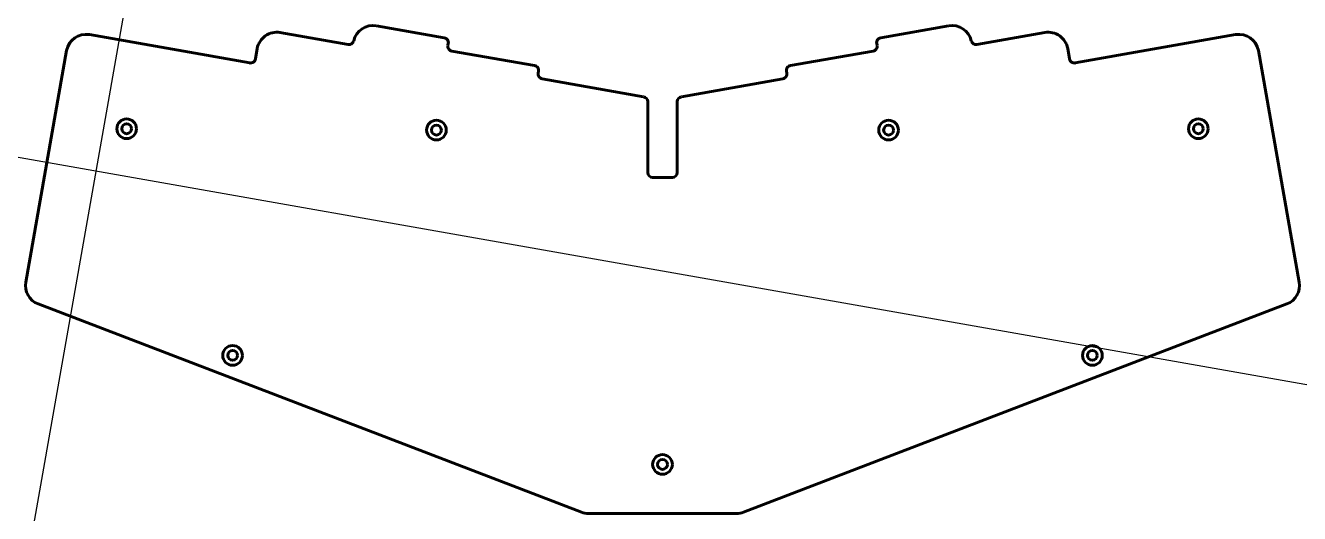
# Model space of a CAD drawing. Header units: millimetres. Extents: x -14 to 245, y -70 to 30.
import ezdxf

# ---------------------------------------------------------------- set-up
doc = ezdxf.new("R2010")
doc.units = ezdxf.units.MM
doc.linetypes.add('K5LT_BASIC', pattern=[0])

# ---------------------------------------------------------------- blocks, each defined once
blk = doc.blocks.new('U0')
at = {"color": 150, "linetype": 'K5LT_BASIC', "lineweight": 60, "true_color": 0x0080ff}
for radius in [2, 1]:
    blk.add_circle((224.12, 8.58), radius, dxfattribs=at)
blk = doc.blocks.new('U1')
at = {"color": 150, "linetype": 'K5LT_BASIC', "lineweight": 60, "true_color": 0x0080ff}
for radius in [2, 1]:
    blk.add_circle((161.13, 8.3), radius, dxfattribs=at)
blk = doc.blocks.new('U2')
at = {"color": 150, "linetype": 'K5LT_BASIC', "lineweight": 60, "true_color": 0x0080ff}
for radius in [2, 1]:
    blk.add_circle((202.575668, -37.493956), radius, dxfattribs=at)
blk = doc.blocks.new('U3')
at = {"color": 150, "linetype": 'K5LT_BASIC', "lineweight": 60, "true_color": 0x0080ff}
for radius in [2, 1]:
    blk.add_circle((115.17, -59.66), radius, dxfattribs=at)
blk = doc.blocks.new('U4')
at = {"color": 150, "linetype": 'K5LT_BASIC', "lineweight": 60, "true_color": 0x0080ff}
for radius in [2, 1]:
    blk.add_circle((6.22, 8.58), radius, dxfattribs=at)
blk = doc.blocks.new('U5')
at = {"color": 150, "linetype": 'K5LT_BASIC', "lineweight": 60, "true_color": 0x0080ff}
for radius in [2, 1]:
    blk.add_circle((69.21, 8.3), radius, dxfattribs=at)
blk = doc.blocks.new('U6')
at = {"color": 150, "linetype": 'K5LT_BASIC', "lineweight": 60, "true_color": 0x0080ff}
for radius in [2, 1]:
    blk.add_circle((27.76, -37.49), radius, dxfattribs=at)

msp = doc.modelspace()

# ---------------------------------------------------------------- linework, layer by layer
at = {"color": 150, "linetype": 'K5LT_BASIC', "lineweight": 60, "true_color": 0x0080ff}
for p, q in [((70.81, 27.07), (56.99, 29.51)), ((159.54, 27.07), (173.35, 29.51)), ((31.24, 21.96), (-1.36, 27.71)), ((51.24, 25.69), (37.4, 28.13)), ((71.55, 25.54), (71.62, 25.91)), ((158.79, 25.54), (158.72, 25.91)), ((179.1, 25.69), (192.94, 28.13)), ((199.1, 21.96), (231.7, 27.71)), ((-14.29, -22.59), (-5.99, 24.46)), ((32.77, 24.88), (32.4, 22.77)), ((89.15, 21.42), (72.36, 24.38)), ((141.19, 21.42), (157.98, 24.38)), ((197.57, 24.88), (197.94, 22.77)), ((244.63, -22.59), (236.33, 24.46)), ((89.9, 19.89), (89.96, 20.26)), ((111.34, 15.09), (90.71, 18.73)), ((119, 15.09), (139.63, 18.73)), ((140.44, 19.89), (140.38, 20.26)), ((112.17, 14.1), (112.17, -0.31)), ((118.17, 14.1), (118.17, -0.31)), ((113.17, -1.31), (117.17, -1.31)), ((98.69, -69.37), (-11.78, -27.01)), ((131.65, -69.37), (242.12, -27.01)), ((100.12, -69.63), (115.17, -69.63)), ((130.22, -69.63), (115.17, -69.63))]:
    msp.add_line(p, q, dxfattribs=at)
at = {"color": 232, "true_color": 0xc52b79}
for p, direction in [((1.22, 6.89), (0.173648, 0.984808)), ((-6.89, 1.22), (0.984808, -0.173648))]:
    msp.add_xline(p, direction, dxfattribs=at)
at = {"color": 150, "linetype": 'K5LT_BASIC', "lineweight": 60, "true_color": 0x0080ff}
for centre, radius, start, end in [((56.29, 25.57), 4, 80, 167.2774), ((174.05, 25.57), 4, 12.7226, 100), ((-2.05, 23.77), 4, 80, 169.9991), ((36.71, 24.19), 4, 80, 170.0014), ((51.41, 26.67), 1, 260, 347.2774), ((70.63, 26.09), 1, 349.9987, 80), ((159.71, 26.09), 1, 100, 190.0013), ((178.93, 26.67), 1, 192.7226, 280), ((193.63, 24.19), 4, 9.9986, 100), ((232.39, 23.77), 4, 10.0009, 100), ((72.53, 25.36), 1, 169.9987, 260), ((157.81, 25.36), 1, 280, 10.0013), ((31.41, 22.94), 1, 260, 350.0014), ((88.98, 20.43), 1, 349.9969, 80), ((141.36, 20.43), 1, 100, 190.0031), ((198.93, 22.94), 1, 189.9986, 280), ((90.88, 19.71), 1, 169.9969, 260), ((139.46, 19.71), 1, 280, 10.0031), ((111.17, 14.1), 1, 0, 80), ((119.17, 14.1), 1, 100, 180), ((113.17, -0.31), 1, 180, 270), ((117.17, -0.31), 1, 270, 0), ((-10.35, -23.28), 4, 169.9991, 249.0254), ((240.69, -23.28), 4, 290.9746, 10.0009), ((100.12, -65.63), 4, 249.0254, 270), ((130.22, -65.63), 4, 270, 290.9746)]:
    msp.add_arc(centre, radius, start, end, dxfattribs=at)

# ---------------------------------------------------------------- block references
for name in ['U4', 'U0', 'U5', 'U1', 'U6', 'U2', 'U3']:
    msp.add_blockref(name, (0, 0))

doc.saveas('drawing.dxf')
